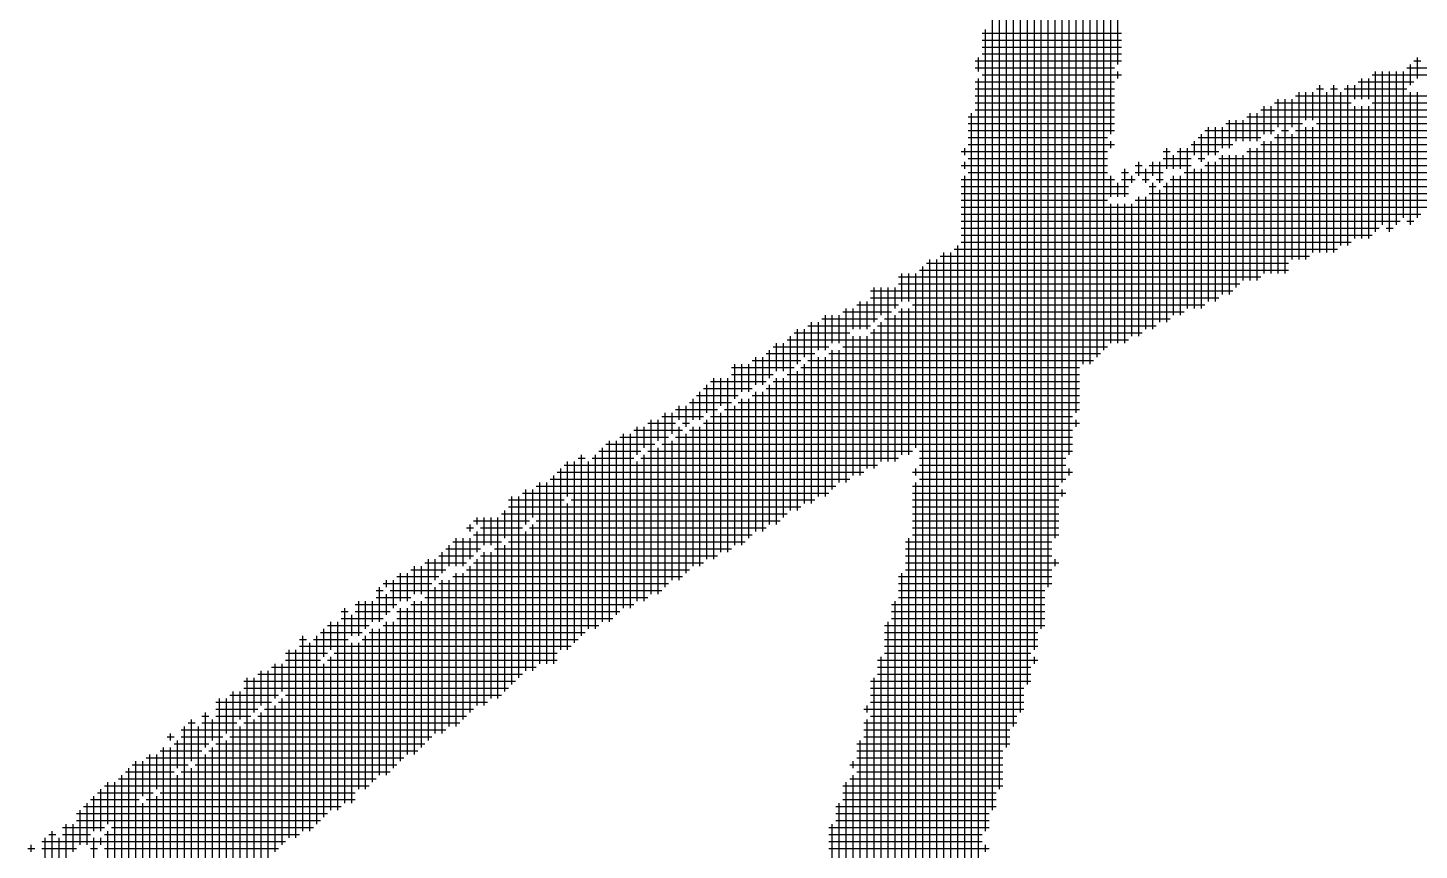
# Model space of a CAD drawing. Header units: feet. Extents: x 0 to 510288, y 0 to 371336.
# Drawn here: x 353976 to 354919, y 88484 to 89041 of the extents above; entities that cross this region are included whole.
import ezdxf

# ---------------------------------------------------------------- set-up
doc = ezdxf.new("R2010")
doc.units = ezdxf.units.FT
doc.header["$LTSCALE"] = 100
doc.header["$MEASUREMENT"] = 0
doc.layers.add('CX-MISC', color=2, linetype='CONTINUOUS')

msp = doc.modelspace()

# ---------------------------------------------------------------- linework, layer by layer
at = {"layer": 'CX-MISC'}
for p, q in [((354715.11, 89016.67, 12271.3), (354715.11, 89621.47, 12271.3)), ((354710.38, 88969.42, 12271.3), (354710.38, 89612.02, 12271.3)), ((354705.66, 88822.95, 12271.3), (354705.66, 89602.57, 12271.3)), ((354700.93, 88818.22, 12271.3), (354700.93, 89593.12, 12271.3)), ((354696.21, 88813.5, 12271.3), (354696.21, 89574.22, 12271.3)), ((354691.48, 88813.5, 12271.3), (354691.48, 89564.77, 12271.3)), ((354682.03, 88752.07, 12271.3), (354682.03, 89541.15, 12271.3)), ((354686.76, 88780.42, 12271.3), (354686.76, 89545.87, 12271.3)), ((354677.31, 88733.17, 12271.3), (354677.31, 89493.9, 12271.3)), ((354672.58, 88695.37, 12271.3), (354672.58, 89479.72, 12271.3)), ((354667.86, 88662.3, 12271.3), (354667.86, 89465.55, 12271.3)), ((354663.13, 88633.95, 12271.3), (354663.13, 89423.02, 12271.3)), ((354658.41, 88619.77, 12271.3), (354658.41, 89394.67, 12271.3)), ((354653.68, 88596.15, 12271.3), (354653.68, 89356.87, 12271.3)), ((354648.96, 88577.25, 12271.3), (354648.96, 89281.27, 12271.3)), ((354644.23, 88567.8, 12271.3), (354644.23, 89262.37, 12271.3)), ((354639.51, 88553.62, 12271.3), (354639.51, 89229.3, 12271.3)), ((354634.78, 88525.27, 12271.3), (354634.78, 89130.07, 12271.3)), ((354630.06, 88511.1, 12271.3), (354630.06, 89101.72, 12271.3)), ((354625.33, 88496.92, 12271.3), (354625.33, 89040.3, 12271.3)), ((354622.97, 89037.94, 12271.3), (354717.47, 89037.94, 12271.3)), ((354622.97, 89033.21, 12271.3), (354717.47, 89033.21, 12271.3)), ((354620.61, 89011.95, 12271.3), (354620.61, 89021.4, 12271.3)), ((354622.97, 89028.49, 12271.3), (354717.47, 89028.49, 12271.3)), ((354622.97, 89023.76, 12271.3), (354717.47, 89023.76, 12271.3)), ((354918.28, 89007.22, 12271.3), (354918.28, 89021.4, 12271.3)), ((354618.25, 89019.04, 12271.3), (354717.47, 89019.04, 12271.3)), ((354618.25, 89014.31, 12271.3), (354712.75, 89014.31, 12271.3)), ((354715.11, 89007.22, 12271.3), (354715.11, 89011.95, 12271.3)), ((354889.93, 88903.27, 12271.3), (354889.93, 89011.95, 12271.3)), ((354894.66, 88908, 12271.3), (354894.66, 89011.95, 12271.3)), ((354899.38, 88903.27, 12271.3), (354899.38, 89011.95, 12271.3)), ((354904.11, 88908, 12271.3), (354904.11, 89011.95, 12271.3)), ((354908.83, 88912.72, 12271.3), (354908.83, 89011.95, 12271.3)), ((354911.2, 89014.31, 12271.3), (354949, 89014.31, 12271.3)), ((354913.56, 89002.5, 12271.3), (354913.56, 89016.67, 12271.3)), ((354915.92, 89019.04, 12271.3), (354920.65, 89019.04, 12271.3)), ((354618.25, 89004.86, 12271.3), (354712.75, 89004.86, 12271.3)), ((354620.61, 88473.3, 12271.3), (354620.61, 89007.22, 12271.3)), ((354622.97, 89009.59, 12271.3), (354717.47, 89009.59, 12271.3)), ((354852.13, 88889.1, 12271.3), (354852.13, 89002.5, 12271.3)), ((354861.58, 88889.1, 12271.3), (354861.58, 89002.5, 12271.3)), ((354871.03, 88893.82, 12271.3), (354871.03, 89002.5, 12271.3)), ((354875.76, 88993.05, 12271.3), (354875.76, 89002.5, 12271.3)), ((354878.12, 89004.86, 12271.3), (354915.92, 89004.86, 12271.3)), ((354880.48, 88993.05, 12271.3), (354880.48, 89007.22, 12271.3)), ((354885.21, 88993.05, 12271.3), (354885.21, 89007.22, 12271.3)), ((354887.57, 89009.59, 12271.3), (354939.55, 89009.59, 12271.3)), ((354618.25, 89000.14, 12271.3), (354712.75, 89000.14, 12271.3)), ((354618.25, 88995.41, 12271.3), (354712.75, 88995.41, 12271.3)), ((354823.78, 88974.15, 12271.3), (354823.78, 88993.05, 12271.3)), ((354828.51, 88874.92, 12271.3), (354828.51, 88993.05, 12271.3)), ((354833.23, 88974.15, 12271.3), (354833.23, 88993.05, 12271.3)), ((354835.6, 88995.41, 12271.3), (355218.32, 88995.41, 12271.3)), ((354837.96, 88884.37, 12271.3), (354837.96, 88997.77, 12271.3)), ((354842.68, 88978.87, 12271.3), (354842.68, 88997.77, 12271.3)), ((354847.41, 88978.87, 12271.3), (354847.41, 88997.77, 12271.3)), ((354849.77, 89000.14, 12271.3), (354854.5, 89000.14, 12271.3)), ((354856.86, 88889.1, 12271.3), (354856.86, 88997.77, 12271.3)), ((354859.22, 89000.14, 12271.3), (354863.95, 89000.14, 12271.3)), ((354866.31, 88893.82, 12271.3), (354866.31, 88997.77, 12271.3)), ((354868.67, 89000.14, 12271.3), (354911.2, 89000.14, 12271.3)), ((354913.56, 88908, 12271.3), (354913.56, 88997.77, 12271.3)), ((354918.28, 88912.72, 12271.3), (354918.28, 88997.77, 12271.3)), ((354615.88, 88454.4, 12271.3), (354615.88, 88983.6, 12271.3)), ((354618.25, 88990.69, 12271.3), (354712.75, 88990.69, 12271.3)), ((354618.25, 88985.96, 12271.3), (354712.75, 88985.96, 12271.3)), ((354804.88, 88964.7, 12271.3), (354804.88, 88983.6, 12271.3)), ((354809.61, 88964.7, 12271.3), (354809.61, 88983.6, 12271.3)), ((354811.97, 88985.96, 12271.3), (355223.05, 88985.96, 12271.3)), ((354814.33, 88969.42, 12271.3), (354814.33, 88988.32, 12271.3)), ((354819.06, 88969.42, 12271.3), (354819.06, 88988.32, 12271.3)), ((354821.42, 88990.69, 12271.3), (354873.4, 88990.69, 12271.3)), ((354875.76, 88898.55, 12271.3), (354875.76, 88988.32, 12271.3)), ((354880.48, 88898.55, 12271.3), (354880.48, 88988.32, 12271.3)), ((354885.21, 88898.55, 12271.3), (354885.21, 88988.32, 12271.3)), ((354887.57, 88990.69, 12271.3), (355223.05, 88990.69, 12271.3)), ((354613.52, 88981.24, 12271.3), (354712.75, 88981.24, 12271.3)), ((354613.52, 88976.51, 12271.3), (354712.75, 88976.51, 12271.3)), ((354776.53, 88955.25, 12271.3), (354776.53, 88974.15, 12271.3)), ((354781.26, 88955.25, 12271.3), (354781.26, 88974.15, 12271.3)), ((354785.98, 88959.97, 12271.3), (354785.98, 88974.15, 12271.3)), ((354788.35, 88976.51, 12271.3), (354840.32, 88976.51, 12271.3)), ((354790.71, 88959.97, 12271.3), (354790.71, 88978.87, 12271.3)), ((354795.43, 88964.7, 12271.3), (354795.43, 88978.87, 12271.3)), ((354800.16, 88964.7, 12271.3), (354800.16, 88978.87, 12271.3)), ((354802.52, 88981.24, 12271.3), (355223.05, 88981.24, 12271.3)), ((354842.68, 88884.37, 12271.3), (354842.68, 88974.15, 12271.3)), ((354847.41, 88889.1, 12271.3), (354847.41, 88974.15, 12271.3)), ((354849.77, 88976.51, 12271.3), (355232.5, 88976.51, 12271.3)), ((354613.52, 88971.79, 12271.3), (354712.75, 88971.79, 12271.3)), ((354613.52, 88967.06, 12271.3), (354708.02, 88967.06, 12271.3)), ((354710.38, 88959.97, 12271.3), (354710.38, 88964.7, 12271.3)), ((354767.08, 88955.25, 12271.3), (354767.08, 88964.7, 12271.3)), ((354769.45, 88967.06, 12271.3), (354811.97, 88967.06, 12271.3)), ((354771.81, 88950.52, 12271.3), (354771.81, 88969.42, 12271.3)), ((354774.17, 88971.79, 12271.3), (354821.42, 88971.79, 12271.3)), ((354814.33, 88874.92, 12271.3), (354814.33, 88964.7, 12271.3)), ((354819.06, 88874.92, 12271.3), (354819.06, 88964.7, 12271.3)), ((354821.42, 88967.06, 12271.3), (355241.95, 88967.06, 12271.3)), ((354823.78, 88874.92, 12271.3), (354823.78, 88969.42, 12271.3)), ((354826.15, 88971.79, 12271.3), (354830.87, 88971.79, 12271.3)), ((354833.23, 88884.37, 12271.3), (354833.23, 88969.42, 12271.3)), ((354835.6, 88971.79, 12271.3), (355237.22, 88971.79, 12271.3)), ((354608.8, 88957.61, 12271.3), (354708.02, 88957.61, 12271.3)), ((354611.16, 88955.25, 12271.3), (354611.16, 88959.97, 12271.3)), ((354613.52, 88962.34, 12271.3), (354712.75, 88962.34, 12271.3)), ((354745.82, 88957.61, 12271.3), (354750.55, 88957.61, 12271.3)), ((354748.18, 88945.8, 12271.3), (354748.18, 88959.97, 12271.3)), ((354752.91, 88945.8, 12271.3), (354752.91, 88955.25, 12271.3)), ((354755.27, 88957.61, 12271.3), (354783.62, 88957.61, 12271.3)), ((354757.63, 88945.8, 12271.3), (354757.63, 88959.97, 12271.3)), ((354762.36, 88851.3, 12271.3), (354762.36, 88959.97, 12271.3)), ((354764.72, 88962.34, 12271.3), (354793.07, 88962.34, 12271.3)), ((354785.98, 88860.75, 12271.3), (354785.98, 88955.25, 12271.3)), ((354790.71, 88860.75, 12271.3), (354790.71, 88955.25, 12271.3)), ((354795.43, 88865.47, 12271.3), (354795.43, 88955.25, 12271.3)), ((354800.16, 88870.2, 12271.3), (354800.16, 88955.25, 12271.3)), ((354802.52, 88957.61, 12271.3), (355076.57, 88957.61, 12271.3)), ((354804.88, 88870.2, 12271.3), (354804.88, 88959.97, 12271.3)), ((354809.61, 88870.2, 12271.3), (354809.61, 88959.97, 12271.3)), ((354811.97, 88962.34, 12271.3), (355241.95, 88962.34, 12271.3)), ((354608.8, 88948.16, 12271.3), (354708.02, 88948.16, 12271.3)), ((354611.16, 88945.8, 12271.3), (354611.16, 88950.52, 12271.3)), ((354613.52, 88952.89, 12271.3), (354708.02, 88952.89, 12271.3)), ((354719.83, 88926.9, 12271.3), (354719.83, 88945.8, 12271.3)), ((354726.92, 88948.16, 12271.3), (354731.65, 88948.16, 12271.3)), ((354729.28, 88941.07, 12271.3), (354729.28, 88950.52, 12271.3)), ((354734.01, 88936.35, 12271.3), (354734.01, 88945.8, 12271.3)), ((354736.37, 88948.16, 12271.3), (354764.72, 88948.16, 12271.3)), ((354738.73, 88941.07, 12271.3), (354738.73, 88950.52, 12271.3)), ((354743.46, 88936.35, 12271.3), (354743.46, 88950.52, 12271.3)), ((354745.82, 88952.89, 12271.3), (354764.72, 88952.89, 12271.3)), ((354767.08, 88851.3, 12271.3), (354767.08, 88945.8, 12271.3)), ((354769.45, 88952.89, 12271.3), (354774.17, 88952.89, 12271.3)), ((354771.81, 88851.3, 12271.3), (354771.81, 88945.8, 12271.3)), ((354774.17, 88948.16, 12271.3), (355038.77, 88948.16, 12271.3)), ((354776.53, 88856.02, 12271.3), (354776.53, 88950.52, 12271.3)), ((354781.26, 88856.02, 12271.3), (354781.26, 88950.52, 12271.3)), ((354783.62, 88952.89, 12271.3), (355067.12, 88952.89, 12271.3)), ((354608.8, 88938.71, 12271.3), (354712.75, 88938.71, 12271.3)), ((354611.16, 88421.32, 12271.3), (354611.16, 88941.07, 12271.3)), ((354613.52, 88943.44, 12271.3), (354708.02, 88943.44, 12271.3)), ((354710.38, 88926.9, 12271.3), (354710.38, 88941.07, 12271.3)), ((354715.11, 88926.9, 12271.3), (354715.11, 88936.35, 12271.3)), ((354717.47, 88943.44, 12271.3), (354722.2, 88943.44, 12271.3)), ((354717.47, 88938.71, 12271.3), (354726.92, 88938.71, 12271.3)), ((354724.56, 88936.35, 12271.3), (354724.56, 88941.07, 12271.3)), ((354726.92, 88943.44, 12271.3), (354745.82, 88943.44, 12271.3)), ((354731.65, 88938.71, 12271.3), (354736.37, 88938.71, 12271.3)), ((354738.73, 88837.12, 12271.3), (354738.73, 88936.35, 12271.3)), ((354741.1, 88938.71, 12271.3), (354745.82, 88938.71, 12271.3)), ((354748.18, 88841.85, 12271.3), (354748.18, 88936.35, 12271.3)), ((354750.55, 88938.71, 12271.3), (354996.25, 88938.71, 12271.3)), ((354752.91, 88846.57, 12271.3), (354752.91, 88941.07, 12271.3)), ((354757.63, 88846.57, 12271.3), (354757.63, 88941.07, 12271.3)), ((354760, 88943.44, 12271.3), (355019.87, 88943.44, 12271.3)), ((354608.8, 88933.99, 12271.3), (354722.2, 88933.99, 12271.3)), ((354608.8, 88929.26, 12271.3), (354722.2, 88929.26, 12271.3)), ((354729.28, 88832.4, 12271.3), (354729.28, 88926.9, 12271.3)), ((354734.01, 88837.12, 12271.3), (354734.01, 88926.9, 12271.3)), ((354736.37, 88933.99, 12271.3), (354741.1, 88933.99, 12271.3)), ((354736.37, 88929.26, 12271.3), (354972.62, 88929.26, 12271.3)), ((354743.46, 88841.85, 12271.3), (354743.46, 88931.62, 12271.3)), ((354745.82, 88933.99, 12271.3), (354982.07, 88933.99, 12271.3)), ((354608.8, 88924.54, 12271.3), (354708.02, 88924.54, 12271.3)), ((354608.8, 88919.81, 12271.3), (354944.27, 88919.81, 12271.3)), ((354710.38, 88827.67, 12271.3), (354710.38, 88922.17, 12271.3)), ((354715.11, 88827.67, 12271.3), (354715.11, 88922.17, 12271.3)), ((354719.83, 88827.67, 12271.3), (354719.83, 88922.17, 12271.3)), ((354724.56, 88832.4, 12271.3), (354724.56, 88922.17, 12271.3)), ((354726.92, 88924.54, 12271.3), (354953.72, 88924.54, 12271.3)), ((354608.8, 88915.09, 12271.3), (354920.65, 88915.09, 12271.3)), ((354608.8, 88910.36, 12271.3), (354906.47, 88910.36, 12271.3)), ((354911.2, 88910.36, 12271.3), (354915.92, 88910.36, 12271.3)), ((354608.8, 88905.64, 12271.3), (354892.3, 88905.64, 12271.3)), ((354608.8, 88900.91, 12271.3), (354887.57, 88900.91, 12271.3)), ((354897.02, 88905.64, 12271.3), (354901.75, 88905.64, 12271.3)), ((354596.98, 88378.8, 12271.3), (354596.98, 88889.1, 12271.3)), ((354601.71, 88392.97, 12271.3), (354601.71, 88889.1, 12271.3)), ((354604.07, 88891.46, 12271.3), (354863.95, 88891.46, 12271.3)), ((354606.43, 88411.87, 12271.3), (354606.43, 88893.82, 12271.3)), ((354608.8, 88896.19, 12271.3), (354873.4, 88896.19, 12271.3)), ((354582.81, 88322.1, 12271.3), (354582.81, 88879.65, 12271.3)), ((354585.17, 88882.01, 12271.3), (354830.87, 88882.01, 12271.3)), ((354587.53, 88345.72, 12271.3), (354587.53, 88884.37, 12271.3)), ((354592.26, 88364.62, 12271.3), (354592.26, 88884.37, 12271.3)), ((354594.62, 88886.74, 12271.3), (354845.05, 88886.74, 12271.3)), ((354566.27, 88872.56, 12271.3), (354811.97, 88872.56, 12271.3)), ((354568.63, 88856.02, 12271.3), (354568.63, 88874.92, 12271.3)), ((354573.36, 88856.02, 12271.3), (354573.36, 88874.92, 12271.3)), ((354578.08, 88756.8, 12271.3), (354578.08, 88874.92, 12271.3)), ((354580.45, 88877.29, 12271.3), (354830.87, 88877.29, 12271.3)), ((354547.37, 88863.11, 12271.3), (354793.07, 88863.11, 12271.3)), ((354549.73, 88841.85, 12271.3), (354549.73, 88865.47, 12271.3)), ((354554.46, 88846.57, 12271.3), (354554.46, 88865.47, 12271.3)), ((354559.18, 88747.35, 12271.3), (354559.18, 88865.47, 12271.3)), ((354563.91, 88851.3, 12271.3), (354563.91, 88865.47, 12271.3)), ((354566.27, 88867.84, 12271.3), (354797.8, 88867.84, 12271.3)), ((354530.83, 88733.17, 12271.3), (354530.83, 88851.3, 12271.3)), ((354535.56, 88837.12, 12271.3), (354535.56, 88851.3, 12271.3)), ((354537.92, 88853.66, 12271.3), (354566.27, 88853.66, 12271.3)), ((354540.28, 88837.12, 12271.3), (354540.28, 88856.02, 12271.3)), ((354545.01, 88837.12, 12271.3), (354545.01, 88856.02, 12271.3)), ((354547.37, 88858.39, 12271.3), (354783.62, 88858.39, 12271.3)), ((354568.63, 88752.07, 12271.3), (354568.63, 88851.3, 12271.3)), ((354573.36, 88752.07, 12271.3), (354573.36, 88851.3, 12271.3)), ((354575.72, 88853.66, 12271.3), (354774.17, 88853.66, 12271.3)), ((354507.21, 88719, 12271.3), (354507.21, 88841.85, 12271.3)), ((354511.93, 88822.95, 12271.3), (354511.93, 88841.85, 12271.3)), ((354514.3, 88844.21, 12271.3), (354552.1, 88844.21, 12271.3)), ((354516.66, 88822.95, 12271.3), (354516.66, 88846.57, 12271.3)), ((354521.38, 88827.67, 12271.3), (354521.38, 88846.57, 12271.3)), ((354526.11, 88827.67, 12271.3), (354526.11, 88846.57, 12271.3)), ((354528.47, 88848.94, 12271.3), (354561.55, 88848.94, 12271.3)), ((354554.46, 88747.35, 12271.3), (354554.46, 88841.85, 12271.3)), ((354556.82, 88844.21, 12271.3), (354750.55, 88844.21, 12271.3)), ((354563.91, 88747.35, 12271.3), (354563.91, 88846.57, 12271.3)), ((354566.27, 88848.94, 12271.3), (354760, 88848.94, 12271.3)), ((354493.03, 88714.27, 12271.3), (354493.03, 88832.4, 12271.3)), ((354495.4, 88834.76, 12271.3), (354533.2, 88834.76, 12271.3)), ((354497.76, 88813.5, 12271.3), (354497.76, 88837.12, 12271.3)), ((354502.48, 88818.22, 12271.3), (354502.48, 88837.12, 12271.3)), ((354504.85, 88839.49, 12271.3), (354547.37, 88839.49, 12271.3)), ((354535.56, 88737.9, 12271.3), (354535.56, 88832.4, 12271.3)), ((354540.28, 88737.9, 12271.3), (354540.28, 88832.4, 12271.3)), ((354545.01, 88742.62, 12271.3), (354545.01, 88832.4, 12271.3)), ((354547.37, 88834.76, 12271.3), (354731.65, 88834.76, 12271.3)), ((354549.73, 88742.62, 12271.3), (354549.73, 88837.12, 12271.3)), ((354552.1, 88839.49, 12271.3), (354741.1, 88839.49, 12271.3)), ((354478.86, 88804.05, 12271.3), (354478.86, 88822.95, 12271.3)), ((354481.22, 88825.31, 12271.3), (354519.02, 88825.31, 12271.3)), ((354483.58, 88808.77, 12271.3), (354483.58, 88827.67, 12271.3)), ((354488.31, 88808.77, 12271.3), (354488.31, 88827.67, 12271.3)), ((354490.67, 88830.04, 12271.3), (354722.2, 88830.04, 12271.3)), ((354521.38, 88728.45, 12271.3), (354521.38, 88822.95, 12271.3)), ((354526.11, 88733.17, 12271.3), (354526.11, 88822.95, 12271.3)), ((354528.47, 88825.31, 12271.3), (354708.02, 88825.31, 12271.3)), ((354455.23, 88789.87, 12271.3), (354455.23, 88813.5, 12271.3)), ((354459.96, 88794.6, 12271.3), (354459.96, 88813.5, 12271.3)), ((354464.68, 88794.6, 12271.3), (354464.68, 88813.5, 12271.3)), ((354467.05, 88815.86, 12271.3), (354500.12, 88815.86, 12271.3)), ((354469.41, 88799.32, 12271.3), (354469.41, 88818.22, 12271.3)), ((354474.13, 88799.32, 12271.3), (354474.13, 88818.22, 12271.3)), ((354476.5, 88820.59, 12271.3), (354509.57, 88820.59, 12271.3)), ((354502.48, 88719, 12271.3), (354502.48, 88813.5, 12271.3)), ((354504.85, 88815.86, 12271.3), (354698.57, 88815.86, 12271.3)), ((354511.93, 88723.72, 12271.3), (354511.93, 88818.22, 12271.3)), ((354516.66, 88723.72, 12271.3), (354516.66, 88818.22, 12271.3)), ((354519.02, 88820.59, 12271.3), (354703.3, 88820.59, 12271.3)), ((354441.06, 88681.2, 12271.3), (354441.06, 88804.05, 12271.3)), ((354445.78, 88785.15, 12271.3), (354445.78, 88804.05, 12271.3)), ((354450.51, 88685.92, 12271.3), (354450.51, 88804.05, 12271.3)), ((354452.87, 88811.14, 12271.3), (354495.4, 88811.14, 12271.3)), ((354452.87, 88806.41, 12271.3), (354481.22, 88806.41, 12271.3)), ((354483.58, 88704.82, 12271.3), (354483.58, 88804.05, 12271.3)), ((354488.31, 88709.55, 12271.3), (354488.31, 88804.05, 12271.3)), ((354490.67, 88806.41, 12271.3), (354689.12, 88806.41, 12271.3)), ((354497.76, 88714.27, 12271.3), (354497.76, 88808.77, 12271.3)), ((354500.12, 88811.14, 12271.3), (354689.12, 88811.14, 12271.3)), ((354431.61, 88775.7, 12271.3), (354431.61, 88794.6, 12271.3)), ((354433.97, 88796.96, 12271.3), (354467.05, 88796.96, 12271.3)), ((354436.33, 88780.42, 12271.3), (354436.33, 88799.32, 12271.3)), ((354438.7, 88801.69, 12271.3), (354476.5, 88801.69, 12271.3)), ((354469.41, 88700.1, 12271.3), (354469.41, 88794.6, 12271.3)), ((354474.13, 88700.1, 12271.3), (354474.13, 88794.6, 12271.3)), ((354476.5, 88796.96, 12271.3), (354689.12, 88796.96, 12271.3)), ((354478.86, 88704.82, 12271.3), (354478.86, 88799.32, 12271.3)), ((354481.22, 88801.69, 12271.3), (354689.12, 88801.69, 12271.3)), ((354417.43, 88775.7, 12271.3), (354417.43, 88785.15, 12271.3)), ((354422.16, 88770.97, 12271.3), (354422.16, 88785.15, 12271.3)), ((354424.52, 88787.51, 12271.3), (354452.87, 88787.51, 12271.3)), ((354426.88, 88775.7, 12271.3), (354426.88, 88789.87, 12271.3)), ((354429.25, 88792.24, 12271.3), (354457.6, 88792.24, 12271.3)), ((354455.23, 88690.65, 12271.3), (354455.23, 88785.15, 12271.3)), ((354457.6, 88787.51, 12271.3), (354689.12, 88787.51, 12271.3)), ((354459.96, 88690.65, 12271.3), (354459.96, 88789.87, 12271.3)), ((354464.68, 88695.37, 12271.3), (354464.68, 88789.87, 12271.3)), ((354467.05, 88792.24, 12271.3), (354689.12, 88792.24, 12271.3)), ((354398.53, 88657.57, 12271.3), (354398.53, 88775.7, 12271.3)), ((354403.26, 88761.52, 12271.3), (354403.26, 88775.7, 12271.3)), ((354405.62, 88778.06, 12271.3), (354433.97, 88778.06, 12271.3)), ((354407.98, 88662.3, 12271.3), (354407.98, 88780.42, 12271.3)), ((354412.71, 88766.25, 12271.3), (354412.71, 88780.42, 12271.3)), ((354415.07, 88782.79, 12271.3), (354443.42, 88782.79, 12271.3)), ((354436.33, 88681.2, 12271.3), (354436.33, 88775.7, 12271.3)), ((354438.7, 88778.06, 12271.3), (354684.4, 88778.06, 12271.3)), ((354445.78, 88685.92, 12271.3), (354445.78, 88780.42, 12271.3)), ((354448.15, 88782.79, 12271.3), (354689.12, 88782.79, 12271.3)), ((354686.76, 88770.97, 12271.3), (354686.76, 88775.7, 12271.3)), ((354379.63, 88648.12, 12271.3), (354379.63, 88766.25, 12271.3)), ((354384.36, 88648.12, 12271.3), (354384.36, 88766.25, 12271.3)), ((354386.72, 88768.61, 12271.3), (354419.8, 88768.61, 12271.3)), ((354389.08, 88752.07, 12271.3), (354389.08, 88770.97, 12271.3)), ((354393.81, 88756.8, 12271.3), (354393.81, 88770.97, 12271.3)), ((354396.17, 88773.34, 12271.3), (354415.07, 88773.34, 12271.3)), ((354417.43, 88667.02, 12271.3), (354417.43, 88770.97, 12271.3)), ((354419.8, 88773.34, 12271.3), (354424.52, 88773.34, 12271.3)), ((354422.16, 88671.75, 12271.3), (354422.16, 88766.25, 12271.3)), ((354424.52, 88768.61, 12271.3), (354684.4, 88768.61, 12271.3)), ((354426.88, 88676.47, 12271.3), (354426.88, 88770.97, 12271.3)), ((354431.61, 88676.47, 12271.3), (354431.61, 88770.97, 12271.3)), ((354433.97, 88773.34, 12271.3), (354689.12, 88773.34, 12271.3)), ((354365.46, 88638.67, 12271.3), (354365.46, 88756.8, 12271.3)), ((354367.82, 88759.16, 12271.3), (354400.9, 88759.16, 12271.3)), ((354370.18, 88638.67, 12271.3), (354370.18, 88761.52, 12271.3)), ((354374.91, 88643.4, 12271.3), (354374.91, 88761.52, 12271.3)), ((354377.27, 88763.89, 12271.3), (354410.35, 88763.89, 12271.3)), ((354403.26, 88657.57, 12271.3), (354403.26, 88756.8, 12271.3)), ((354405.62, 88759.16, 12271.3), (354684.4, 88759.16, 12271.3)), ((354412.71, 88667.02, 12271.3), (354412.71, 88761.52, 12271.3)), ((354415.07, 88763.89, 12271.3), (354684.4, 88763.89, 12271.3)), ((354341.83, 88723.72, 12271.3), (354341.83, 88747.35, 12271.3)), ((354346.56, 88624.5, 12271.3), (354346.56, 88747.35, 12271.3)), ((354348.92, 88749.71, 12271.3), (354353.65, 88749.71, 12271.3)), ((354351.28, 88629.22, 12271.3), (354351.28, 88752.07, 12271.3)), ((354356.01, 88633.95, 12271.3), (354356.01, 88747.35, 12271.3)), ((354358.37, 88749.71, 12271.3), (354386.72, 88749.71, 12271.3)), ((354360.73, 88633.95, 12271.3), (354360.73, 88752.07, 12271.3)), ((354363.1, 88754.44, 12271.3), (354391.45, 88754.44, 12271.3)), ((354389.08, 88652.85, 12271.3), (354389.08, 88747.35, 12271.3)), ((354391.45, 88749.71, 12271.3), (354566.27, 88749.71, 12271.3)), ((354393.81, 88652.85, 12271.3), (354393.81, 88752.07, 12271.3)), ((354396.17, 88754.44, 12271.3), (354575.72, 88754.44, 12271.3)), ((354580.45, 88754.44, 12271.3), (354684.4, 88754.44, 12271.3)), ((354580.45, 88749.71, 12271.3), (354679.67, 88749.71, 12271.3)), ((354332.38, 88610.32, 12271.3), (354332.38, 88737.9, 12271.3)), ((354334.75, 88740.26, 12271.3), (354542.65, 88740.26, 12271.3)), ((354337.11, 88619.77, 12271.3), (354337.11, 88742.62, 12271.3)), ((354339.47, 88744.99, 12271.3), (354552.1, 88744.99, 12271.3)), ((354575.72, 88740.26, 12271.3), (354684.4, 88740.26, 12271.3)), ((354578.08, 88737.9, 12271.3), (354578.08, 88742.62, 12271.3)), ((354580.45, 88744.99, 12271.3), (354679.67, 88744.99, 12271.3)), ((354682.03, 88737.9, 12271.3), (354682.03, 88742.62, 12271.3)), ((354313.48, 88704.82, 12271.3), (354313.48, 88728.45, 12271.3)), ((354318.21, 88709.55, 12271.3), (354318.21, 88728.45, 12271.3)), ((354320.57, 88730.81, 12271.3), (354523.75, 88730.81, 12271.3)), ((354322.93, 88610.32, 12271.3), (354322.93, 88733.17, 12271.3)), ((354327.66, 88610.32, 12271.3), (354327.66, 88733.17, 12271.3)), ((354330.02, 88735.54, 12271.3), (354533.2, 88735.54, 12271.3)), ((354575.72, 88730.81, 12271.3), (354674.95, 88730.81, 12271.3)), ((354578.08, 88322.1, 12271.3), (354578.08, 88733.17, 12271.3)), ((354580.45, 88735.54, 12271.3), (354679.67, 88735.54, 12271.3)), ((354677.31, 88723.72, 12271.3), (354677.31, 88728.45, 12271.3)), ((354301.67, 88721.36, 12271.3), (354339.47, 88721.36, 12271.3)), ((354304.03, 88596.15, 12271.3), (354304.03, 88723.72, 12271.3)), ((354308.76, 88600.87, 12271.3), (354308.76, 88723.72, 12271.3)), ((354311.12, 88726.09, 12271.3), (354519.02, 88726.09, 12271.3)), ((354341.83, 88619.77, 12271.3), (354341.83, 88719, 12271.3)), ((354344.2, 88721.36, 12271.3), (354509.57, 88721.36, 12271.3)), ((354575.72, 88726.09, 12271.3), (354679.67, 88726.09, 12271.3)), ((354575.72, 88721.36, 12271.3), (354674.95, 88721.36, 12271.3)), ((354280.41, 88704.82, 12271.3), (354280.41, 88709.55, 12271.3)), ((354285.13, 88690.65, 12271.3), (354285.13, 88709.55, 12271.3)), ((354289.86, 88690.65, 12271.3), (354289.86, 88709.55, 12271.3)), ((354294.58, 88586.7, 12271.3), (354294.58, 88709.55, 12271.3)), ((354296.95, 88711.91, 12271.3), (354490.67, 88711.91, 12271.3)), ((354299.31, 88695.37, 12271.3), (354299.31, 88714.27, 12271.3)), ((354301.67, 88716.64, 12271.3), (354500.12, 88716.64, 12271.3)), ((354575.72, 88716.64, 12271.3), (354674.95, 88716.64, 12271.3)), ((354575.72, 88711.91, 12271.3), (354674.95, 88711.91, 12271.3)), ((354273.32, 88702.46, 12271.3), (354278.05, 88702.46, 12271.3)), ((354275.68, 88700.1, 12271.3), (354275.68, 88704.82, 12271.3)), ((354278.05, 88707.19, 12271.3), (354315.85, 88707.19, 12271.3)), ((354280.41, 88685.92, 12271.3), (354280.41, 88700.1, 12271.3)), ((354282.77, 88702.46, 12271.3), (354311.12, 88702.46, 12271.3)), ((354313.48, 88605.6, 12271.3), (354313.48, 88700.1, 12271.3)), ((354315.85, 88702.46, 12271.3), (354476.5, 88702.46, 12271.3)), ((354318.21, 88605.6, 12271.3), (354318.21, 88704.82, 12271.3)), ((354320.57, 88707.19, 12271.3), (354485.95, 88707.19, 12271.3)), ((354575.72, 88707.19, 12271.3), (354674.95, 88707.19, 12271.3)), ((354575.72, 88702.46, 12271.3), (354674.95, 88702.46, 12271.3)), ((354261.51, 88676.47, 12271.3), (354261.51, 88690.65, 12271.3)), ((354263.87, 88693.01, 12271.3), (354296.95, 88693.01, 12271.3)), ((354266.23, 88676.47, 12271.3), (354266.23, 88695.37, 12271.3)), ((354270.96, 88676.47, 12271.3), (354270.96, 88695.37, 12271.3)), ((354275.68, 88681.2, 12271.3), (354275.68, 88695.37, 12271.3)), ((354278.05, 88697.74, 12271.3), (354467.05, 88697.74, 12271.3)), ((354299.31, 88591.42, 12271.3), (354299.31, 88690.65, 12271.3)), ((354301.67, 88693.01, 12271.3), (354462.32, 88693.01, 12271.3)), ((354571, 88693.01, 12271.3), (354670.22, 88693.01, 12271.3)), ((354573.36, 88298.47, 12271.3), (354573.36, 88695.37, 12271.3)), ((354575.72, 88697.74, 12271.3), (354674.95, 88697.74, 12271.3)), ((354254.42, 88683.56, 12271.3), (354278.05, 88683.56, 12271.3)), ((354256.78, 88671.75, 12271.3), (354256.78, 88685.92, 12271.3)), ((354259.15, 88688.29, 12271.3), (354282.77, 88688.29, 12271.3)), ((354282.77, 88683.56, 12271.3), (354443.42, 88683.56, 12271.3)), ((354285.13, 88581.97, 12271.3), (354285.13, 88685.92, 12271.3)), ((354289.86, 88586.7, 12271.3), (354289.86, 88685.92, 12271.3)), ((354292.22, 88688.29, 12271.3), (354452.87, 88688.29, 12271.3)), ((354571, 88688.29, 12271.3), (354670.22, 88688.29, 12271.3)), ((354571, 88683.56, 12271.3), (354670.22, 88683.56, 12271.3)), ((354235.52, 88674.11, 12271.3), (354259.15, 88674.11, 12271.3)), ((354237.88, 88657.57, 12271.3), (354237.88, 88676.47, 12271.3)), ((354242.61, 88657.57, 12271.3), (354242.61, 88676.47, 12271.3)), ((354244.97, 88678.84, 12271.3), (354273.32, 88678.84, 12271.3)), ((354247.33, 88558.35, 12271.3), (354247.33, 88681.2, 12271.3)), ((354252.06, 88667.02, 12271.3), (354252.06, 88681.2, 12271.3)), ((354273.32, 88674.11, 12271.3), (354424.52, 88674.11, 12271.3)), ((354275.68, 88577.25, 12271.3), (354275.68, 88676.47, 12271.3)), ((354278.05, 88678.84, 12271.3), (354433.97, 88678.84, 12271.3)), ((354280.41, 88581.97, 12271.3), (354280.41, 88681.2, 12271.3)), ((354571, 88678.84, 12271.3), (354674.95, 88678.84, 12271.3)), ((354571, 88674.11, 12271.3), (354670.22, 88674.11, 12271.3)), ((354672.58, 88676.47, 12271.3), (354672.58, 88681.2, 12271.3)), ((354216.62, 88664.66, 12271.3), (354249.7, 88664.66, 12271.3)), ((354218.98, 88662.3, 12271.3), (354218.98, 88667.02, 12271.3)), ((354223.71, 88648.12, 12271.3), (354223.71, 88667.02, 12271.3)), ((354226.07, 88669.39, 12271.3), (354254.42, 88669.39, 12271.3)), ((354228.43, 88652.85, 12271.3), (354228.43, 88671.75, 12271.3)), ((354233.16, 88652.85, 12271.3), (354233.16, 88671.75, 12271.3)), ((354254.42, 88664.66, 12271.3), (354410.35, 88664.66, 12271.3)), ((354256.78, 88563.07, 12271.3), (354256.78, 88667.02, 12271.3)), ((354261.51, 88567.8, 12271.3), (354261.51, 88667.02, 12271.3)), ((354263.87, 88669.39, 12271.3), (354419.8, 88669.39, 12271.3)), ((354266.23, 88567.8, 12271.3), (354266.23, 88671.75, 12271.3)), ((354270.96, 88572.52, 12271.3), (354270.96, 88671.75, 12271.3)), ((354566.27, 88669.39, 12271.3), (354670.22, 88669.39, 12271.3)), ((354566.27, 88664.66, 12271.3), (354670.22, 88664.66, 12271.3)), ((354568.63, 88284.3, 12271.3), (354568.63, 88671.75, 12271.3)), ((354211.9, 88659.94, 12271.3), (354216.62, 88659.94, 12271.3)), ((354211.9, 88655.21, 12271.3), (354235.52, 88655.21, 12271.3)), ((354214.26, 88638.67, 12271.3), (354214.26, 88662.3, 12271.3)), ((354218.98, 88643.4, 12271.3), (354218.98, 88657.57, 12271.3)), ((354221.35, 88659.94, 12271.3), (354405.62, 88659.94, 12271.3)), ((354244.97, 88655.21, 12271.3), (354396.17, 88655.21, 12271.3)), ((354252.06, 88563.07, 12271.3), (354252.06, 88662.3, 12271.3)), ((354566.27, 88659.94, 12271.3), (354665.5, 88659.94, 12271.3)), ((354566.27, 88655.21, 12271.3), (354665.5, 88655.21, 12271.3)), ((354188.27, 88645.76, 12271.3), (354193, 88645.76, 12271.3)), ((354190.63, 88515.82, 12271.3), (354190.63, 88648.12, 12271.3)), ((354197.72, 88650.49, 12271.3), (354226.07, 88650.49, 12271.3)), ((354197.72, 88645.76, 12271.3), (354221.35, 88645.76, 12271.3)), ((354200.08, 88629.22, 12271.3), (354200.08, 88652.85, 12271.3)), ((354204.81, 88633.95, 12271.3), (354204.81, 88652.85, 12271.3)), ((354209.53, 88638.67, 12271.3), (354209.53, 88652.85, 12271.3)), ((354226.07, 88645.76, 12271.3), (354377.27, 88645.76, 12271.3)), ((354228.43, 88544.17, 12271.3), (354228.43, 88648.12, 12271.3)), ((354233.16, 88548.9, 12271.3), (354233.16, 88648.12, 12271.3)), ((354235.52, 88650.49, 12271.3), (354386.72, 88650.49, 12271.3)), ((354237.88, 88548.9, 12271.3), (354237.88, 88652.85, 12271.3)), ((354242.61, 88553.62, 12271.3), (354242.61, 88652.85, 12271.3)), ((354561.55, 88650.49, 12271.3), (354665.5, 88650.49, 12271.3)), ((354561.55, 88645.76, 12271.3), (354665.5, 88645.76, 12271.3)), ((354563.91, 88270.12, 12271.3), (354563.91, 88652.85, 12271.3)), ((354178.82, 88636.31, 12271.3), (354207.17, 88636.31, 12271.3)), ((354181.18, 88619.77, 12271.3), (354181.18, 88638.67, 12271.3)), ((354185.91, 88511.1, 12271.3), (354185.91, 88638.67, 12271.3)), ((354188.27, 88641.04, 12271.3), (354216.62, 88641.04, 12271.3)), ((354195.36, 88629.22, 12271.3), (354195.36, 88643.4, 12271.3)), ((354216.62, 88636.31, 12271.3), (354363.1, 88636.31, 12271.3)), ((354218.98, 88534.72, 12271.3), (354218.98, 88638.67, 12271.3)), ((354223.71, 88539.45, 12271.3), (354223.71, 88638.67, 12271.3)), ((354226.07, 88641.04, 12271.3), (354372.55, 88641.04, 12271.3)), ((354556.82, 88636.31, 12271.3), (354665.5, 88636.31, 12271.3)), ((354559.18, 88260.67, 12271.3), (354559.18, 88638.67, 12271.3)), ((354561.55, 88641.04, 12271.3), (354665.5, 88641.04, 12271.3)), ((354159.92, 88626.86, 12271.3), (354164.65, 88626.86, 12271.3)), ((354162.28, 88496.92, 12271.3), (354162.28, 88629.22, 12271.3)), ((354169.37, 88626.86, 12271.3), (354193, 88626.86, 12271.3)), ((354171.73, 88501.65, 12271.3), (354171.73, 88629.22, 12271.3)), ((354174.1, 88631.59, 12271.3), (354202.45, 88631.59, 12271.3)), ((354176.46, 88615.05, 12271.3), (354176.46, 88633.95, 12271.3)), ((354202.45, 88626.86, 12271.3), (354348.92, 88626.86, 12271.3)), ((354204.81, 88525.27, 12271.3), (354204.81, 88629.22, 12271.3)), ((354207.17, 88631.59, 12271.3), (354353.65, 88631.59, 12271.3)), ((354209.53, 88530, 12271.3), (354209.53, 88633.95, 12271.3)), ((354214.26, 88534.72, 12271.3), (354214.26, 88633.95, 12271.3)), ((354556.82, 88631.59, 12271.3), (354660.77, 88631.59, 12271.3)), ((354556.82, 88626.86, 12271.3), (354660.77, 88626.86, 12271.3)), ((354150.47, 88617.41, 12271.3), (354178.82, 88617.41, 12271.3)), ((354152.83, 88492.2, 12271.3), (354152.83, 88619.77, 12271.3)), ((354157.56, 88492.2, 12271.3), (354157.56, 88619.77, 12271.3)), ((354159.92, 88622.14, 12271.3), (354344.2, 88622.14, 12271.3)), ((354167.01, 88496.92, 12271.3), (354167.01, 88624.5, 12271.3)), ((354183.55, 88617.41, 12271.3), (354334.75, 88617.41, 12271.3)), ((354195.36, 88515.82, 12271.3), (354195.36, 88624.5, 12271.3)), ((354200.08, 88525.27, 12271.3), (354200.08, 88624.5, 12271.3)), ((354556.82, 88622.14, 12271.3), (354660.77, 88622.14, 12271.3)), ((354556.82, 88617.41, 12271.3), (354656.05, 88617.41, 12271.3)), ((354141.02, 88607.96, 12271.3), (354320.57, 88607.96, 12271.3)), ((354143.38, 88586.7, 12271.3), (354143.38, 88610.32, 12271.3)), ((354148.11, 88591.42, 12271.3), (354148.11, 88610.32, 12271.3)), ((354150.47, 88612.69, 12271.3), (354174.1, 88612.69, 12271.3)), ((354176.46, 88506.37, 12271.3), (354176.46, 88610.32, 12271.3)), ((354178.82, 88612.69, 12271.3), (354334.75, 88612.69, 12271.3)), ((354181.18, 88511.1, 12271.3), (354181.18, 88615.05, 12271.3)), ((354552.1, 88612.69, 12271.3), (354660.77, 88612.69, 12271.3)), ((354552.1, 88607.96, 12271.3), (354656.05, 88607.96, 12271.3)), ((354554.46, 88147.27, 12271.3), (354554.46, 88615.05, 12271.3)), ((354658.41, 88610.32, 12271.3), (354658.41, 88615.05, 12271.3)), ((354122.12, 88598.51, 12271.3), (354306.4, 88598.51, 12271.3)), ((354124.48, 88463.85, 12271.3), (354124.48, 88600.87, 12271.3)), ((354129.21, 88577.25, 12271.3), (354129.21, 88600.87, 12271.3)), ((354131.57, 88603.24, 12271.3), (354311.12, 88603.24, 12271.3)), ((354133.93, 88581.97, 12271.3), (354133.93, 88605.6, 12271.3)), ((354138.66, 88478.02, 12271.3), (354138.66, 88605.6, 12271.3)), ((354547.37, 88598.51, 12271.3), (354656.05, 88598.51, 12271.3)), ((354549.73, 88147.27, 12271.3), (354549.73, 88600.87, 12271.3)), ((354552.1, 88603.24, 12271.3), (354656.05, 88603.24, 12271.3)), ((354112.67, 88589.06, 12271.3), (354145.75, 88589.06, 12271.3)), ((354115.03, 88459.12, 12271.3), (354115.03, 88591.42, 12271.3)), ((354119.76, 88572.52, 12271.3), (354119.76, 88591.42, 12271.3)), ((354122.12, 88593.79, 12271.3), (354301.67, 88593.79, 12271.3)), ((354150.47, 88589.06, 12271.3), (354296.95, 88589.06, 12271.3)), ((354547.37, 88593.79, 12271.3), (354651.32, 88593.79, 12271.3)), ((354547.37, 88589.06, 12271.3), (354651.32, 88589.06, 12271.3)), ((354103.22, 88584.34, 12271.3), (354141.02, 88584.34, 12271.3)), ((354103.22, 88579.61, 12271.3), (354131.57, 88579.61, 12271.3)), ((354105.58, 88449.67, 12271.3), (354105.58, 88586.7, 12271.3)), ((354110.31, 88563.07, 12271.3), (354110.31, 88586.7, 12271.3)), ((354136.3, 88579.61, 12271.3), (354278.05, 88579.61, 12271.3)), ((354143.38, 88482.75, 12271.3), (354143.38, 88581.97, 12271.3)), ((354145.75, 88584.34, 12271.3), (354287.5, 88584.34, 12271.3)), ((354148.11, 88487.47, 12271.3), (354148.11, 88586.7, 12271.3)), ((354542.65, 88579.61, 12271.3), (354651.32, 88579.61, 12271.3)), ((354545.01, 88577.25, 12271.3), (354545.01, 88581.97, 12271.3)), ((354547.37, 88584.34, 12271.3), (354651.32, 88584.34, 12271.3)), ((354084.32, 88570.16, 12271.3), (354089.05, 88570.16, 12271.3)), ((354086.68, 88544.17, 12271.3), (354086.68, 88572.52, 12271.3)), ((354093.77, 88574.89, 12271.3), (354098.5, 88574.89, 12271.3)), ((354093.77, 88570.16, 12271.3), (354117.4, 88570.16, 12271.3)), ((354096.13, 88553.62, 12271.3), (354096.13, 88577.25, 12271.3)), ((354100.86, 88558.35, 12271.3), (354100.86, 88572.52, 12271.3)), ((354103.22, 88574.89, 12271.3), (354126.85, 88574.89, 12271.3)), ((354122.12, 88570.16, 12271.3), (354268.6, 88570.16, 12271.3)), ((354129.21, 88468.57, 12271.3), (354129.21, 88572.52, 12271.3)), ((354131.57, 88574.89, 12271.3), (354273.32, 88574.89, 12271.3)), ((354133.93, 88473.3, 12271.3), (354133.93, 88577.25, 12271.3)), ((354542.65, 88570.16, 12271.3), (354646.6, 88570.16, 12271.3)), ((354545.01, 88142.55, 12271.3), (354545.01, 88572.52, 12271.3)), ((354547.37, 88574.89, 12271.3), (354646.6, 88574.89, 12271.3)), ((354070.15, 88560.71, 12271.3), (354074.87, 88560.71, 12271.3)), ((354072.51, 88558.35, 12271.3), (354072.51, 88563.07, 12271.3)), ((354079.6, 88565.44, 12271.3), (354259.15, 88565.44, 12271.3)), ((354079.6, 88560.71, 12271.3), (354107.95, 88560.71, 12271.3)), ((354081.96, 88430.77, 12271.3), (354081.96, 88567.8, 12271.3)), ((354091.41, 88435.5, 12271.3), (354091.41, 88567.8, 12271.3)), ((354112.67, 88560.71, 12271.3), (354249.7, 88560.71, 12271.3)), ((354119.76, 88459.12, 12271.3), (354119.76, 88567.8, 12271.3)), ((354542.65, 88565.44, 12271.3), (354641.87, 88565.44, 12271.3)), ((354542.65, 88560.71, 12271.3), (354641.87, 88560.71, 12271.3)), ((354065.42, 88551.26, 12271.3), (354093.77, 88551.26, 12271.3)), ((354067.78, 88426.05, 12271.3), (354067.78, 88553.62, 12271.3)), ((354072.51, 88426.05, 12271.3), (354072.51, 88553.62, 12271.3)), ((354074.87, 88555.99, 12271.3), (354098.5, 88555.99, 12271.3)), ((354077.23, 88539.45, 12271.3), (354077.23, 88558.35, 12271.3)), ((354098.5, 88551.26, 12271.3), (354240.25, 88551.26, 12271.3)), ((354100.86, 88444.95, 12271.3), (354100.86, 88553.62, 12271.3)), ((354103.22, 88555.99, 12271.3), (354244.97, 88555.99, 12271.3)), ((354110.31, 88449.67, 12271.3), (354110.31, 88558.35, 12271.3)), ((354537.92, 88555.99, 12271.3), (354641.87, 88555.99, 12271.3)), ((354537.92, 88551.26, 12271.3), (354637.15, 88551.26, 12271.3)), ((354540.28, 88147.27, 12271.3), (354540.28, 88558.35, 12271.3)), ((354046.52, 88541.81, 12271.3), (354084.32, 88541.81, 12271.3)), ((354048.88, 88407.15, 12271.3), (354048.88, 88544.17, 12271.3)), ((354053.61, 88520.55, 12271.3), (354053.61, 88544.17, 12271.3)), ((354055.97, 88546.54, 12271.3), (354230.8, 88546.54, 12271.3)), ((354058.33, 88416.6, 12271.3), (354058.33, 88548.9, 12271.3)), ((354063.06, 88525.27, 12271.3), (354063.06, 88548.9, 12271.3)), ((354089.05, 88541.81, 12271.3), (354226.07, 88541.81, 12271.3)), ((354096.13, 88440.22, 12271.3), (354096.13, 88548.9, 12271.3)), ((354533.2, 88541.81, 12271.3), (354637.15, 88541.81, 12271.3)), ((354535.56, 88539.45, 12271.3), (354535.56, 88544.17, 12271.3)), ((354537.92, 88546.54, 12271.3), (354637.15, 88546.54, 12271.3)), ((354037.07, 88532.36, 12271.3), (354211.9, 88532.36, 12271.3)), ((354039.43, 88402.42, 12271.3), (354039.43, 88534.72, 12271.3)), ((354041.8, 88537.09, 12271.3), (354074.87, 88537.09, 12271.3)), ((354044.16, 88402.42, 12271.3), (354044.16, 88539.45, 12271.3)), ((354077.23, 88430.77, 12271.3), (354077.23, 88534.72, 12271.3)), ((354079.6, 88537.09, 12271.3), (354221.35, 88537.09, 12271.3)), ((354086.68, 88435.5, 12271.3), (354086.68, 88539.45, 12271.3)), ((354533.2, 88532.36, 12271.3), (354637.15, 88532.36, 12271.3)), ((354535.56, 88142.55, 12271.3), (354535.56, 88534.72, 12271.3)), ((354537.92, 88537.09, 12271.3), (354637.15, 88537.09, 12271.3)), ((354022.9, 88522.91, 12271.3), (354060.7, 88522.91, 12271.3)), ((354025.26, 88496.92, 12271.3), (354025.26, 88525.27, 12271.3)), ((354027.62, 88527.64, 12271.3), (354207.17, 88527.64, 12271.3)), ((354029.98, 88501.65, 12271.3), (354029.98, 88530, 12271.3)), ((354034.71, 88397.7, 12271.3), (354034.71, 88530, 12271.3)), ((354065.42, 88522.91, 12271.3), (354197.72, 88522.91, 12271.3)), ((354528.47, 88527.64, 12271.3), (354637.15, 88527.64, 12271.3)), ((354528.47, 88522.91, 12271.3), (354632.42, 88522.91, 12271.3)), ((354530.83, 88142.55, 12271.3), (354530.83, 88530, 12271.3)), ((354013.45, 88513.46, 12271.3), (354188.27, 88513.46, 12271.3)), ((354015.81, 88487.47, 12271.3), (354015.81, 88515.82, 12271.3)), ((354018.17, 88518.19, 12271.3), (354051.25, 88518.19, 12271.3)), ((354020.53, 88496.92, 12271.3), (354020.53, 88520.55, 12271.3)), ((354053.61, 88411.87, 12271.3), (354053.61, 88515.82, 12271.3)), ((354055.97, 88518.19, 12271.3), (354197.72, 88518.19, 12271.3)), ((354063.06, 88421.32, 12271.3), (354063.06, 88520.55, 12271.3)), ((354523.75, 88513.46, 12271.3), (354632.42, 88513.46, 12271.3)), ((354526.11, 88142.55, 12271.3), (354526.11, 88515.82, 12271.3)), ((354528.47, 88518.19, 12271.3), (354632.42, 88518.19, 12271.3)), ((354008.72, 88508.74, 12271.3), (354178.82, 88508.74, 12271.3)), ((354008.72, 88504.01, 12271.3), (354174.1, 88504.01, 12271.3)), ((354011.08, 88487.47, 12271.3), (354011.08, 88511.1, 12271.3)), ((354523.75, 88508.74, 12271.3), (354627.7, 88508.74, 12271.3)), ((354523.75, 88504.01, 12271.3), (354627.7, 88504.01, 12271.3)), ((353989.82, 88494.56, 12271.3), (353994.55, 88494.56, 12271.3)), ((353992.18, 88459.12, 12271.3), (353992.18, 88496.92, 12271.3)), ((353999.27, 88499.29, 12271.3), (354027.62, 88499.29, 12271.3)), ((353999.27, 88494.56, 12271.3), (354018.17, 88494.56, 12271.3)), ((354001.63, 88369.35, 12271.3), (354001.63, 88501.65, 12271.3)), ((354006.36, 88482.75, 12271.3), (354006.36, 88501.65, 12271.3)), ((354027.62, 88494.56, 12271.3), (354159.92, 88494.56, 12271.3)), ((354029.98, 88392.97, 12271.3), (354029.98, 88496.92, 12271.3)), ((354032.35, 88499.29, 12271.3), (354169.37, 88499.29, 12271.3)), ((354519.02, 88499.29, 12271.3), (354627.7, 88499.29, 12271.3)), ((354519.02, 88494.56, 12271.3), (354622.97, 88494.56, 12271.3)), ((354521.38, 88142.55, 12271.3), (354521.38, 88501.65, 12271.3)), ((353975.65, 88485.11, 12271.3), (353980.37, 88485.11, 12271.3)), ((353978.01, 88482.75, 12271.3), (353978.01, 88487.47, 12271.3)), ((353985.1, 88489.84, 12271.3), (354150.47, 88489.84, 12271.3)), ((353985.1, 88485.11, 12271.3), (354008.72, 88485.11, 12271.3)), ((353987.46, 88355.17, 12271.3), (353987.46, 88492.2, 12271.3)), ((353996.91, 88364.62, 12271.3), (353996.91, 88492.2, 12271.3)), ((354018.17, 88485.11, 12271.3), (354022.9, 88485.11, 12271.3)), ((354020.53, 88388.25, 12271.3), (354020.53, 88492.2, 12271.3)), ((354025.26, 88487.47, 12271.3), (354025.26, 88492.2, 12271.3)), ((354027.62, 88485.11, 12271.3), (354145.75, 88485.11, 12271.3)), ((354519.02, 88489.84, 12271.3), (354622.97, 88489.84, 12271.3)), ((354519.02, 88485.11, 12271.3), (354627.7, 88485.11, 12271.3)), ((354625.33, 88482.75, 12271.3), (354625.33, 88487.47, 12271.3))]:
    msp.add_line(p, q, dxfattribs=at)

doc.saveas('drawing.dxf')
